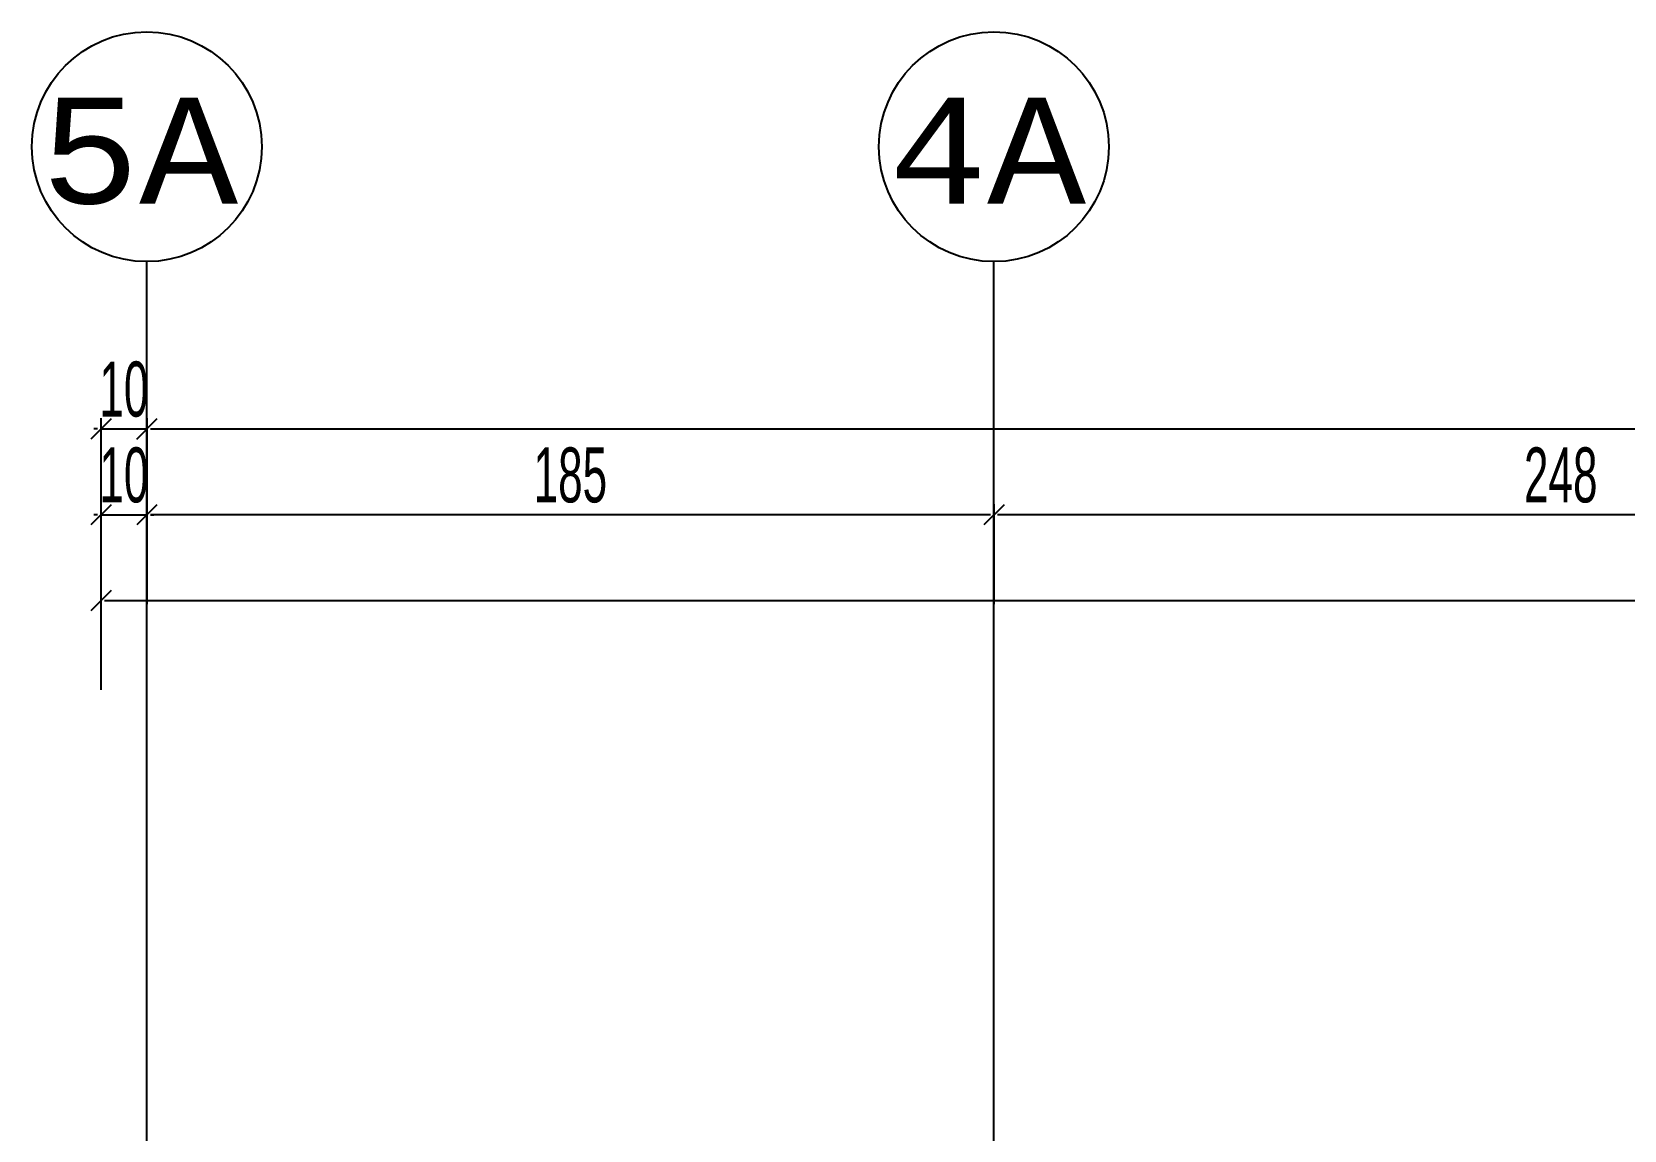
# Model space of a CAD drawing. Header units: inches. Extents: x -7543 to -822, y 102837 to 190349.
# Drawn here: x -835.9844 to -835.9149, y 102837.1889 to 102837.2369 of the extents above; entities that cross this region are included whole.
import ezdxf

# ---------------------------------------------------------------- set-up
doc = ezdxf.new("R2010")
doc.units = ezdxf.units.IN
doc.header["$MEASUREMENT"] = 0
doc.linetypes.add('DASHDOTX2', pattern=[2, 1, -0.5, 0, -0.5])
doc.layers.add('AKS', color=1, linetype='Continuous', lineweight=25)
doc.layers.add('ICOL', color=55, linetype='Continuous', lineweight=25)
doc.styles.add('ISIM', font='monos.ttf', dxfattribs={"width": 1.1, "height": 200})
doc.styles.add('OLCU', font='tromand.shx', dxfattribs={"width": 0.6, "height": 12})

# ---------------------------------------------------------------- blocks, each defined once
blk = doc.blocks.new('D')
at = {"layer": 'ICOL'}
for p, q in [((2.828427124746668, 2.828427124748032), (-2.82842712474303, -2.828427124744394)), ((0, 3.000000000002046), (0, -25))]:
    blk.add_line(p, q, dxfattribs=at)
blk = doc.blocks.new('E')
at = {"layer": 'ICOL'}
for p, q in [((0, -3.000000000002046), (0, 25)), ((-2.828427124746668, -2.828427124748032), (2.82842712474303, 2.828427124744394))]:
    blk.add_line(p, q, dxfattribs=at)

msp = doc.modelspace()

# ---------------------------------------------------------------- linework, layer by layer
at = {"layer": 'AKS', "linetype": 'DASHDOTX2', "ltscale": 10}
for p, q in [((-835.9793919987517, 102836.7405371451), (-835.9793919987517, 102837.2268474742)), ((-835.9423919987518, 102836.7405371451), (-835.9423919987518, 102837.2268474742))]:
    msp.add_line(p, q, dxfattribs=at)
at = {"layer": 'AKS', "color": 0}
for centre in [(-835.9793919987517, 102837.2318674742), (-835.9423919987518, 102837.2318674742)]:
    msp.add_circle(centre, 0.005019999999999998, dxfattribs=at)
at = {"layer": 'ICOL'}
for p, q in [((-835.9815479641934, 102837.2195339893), (-835.9817039641935, 102837.2195339893)), ((-835.9813919641934, 102837.2195339893), (-835.9793919987517, 102837.2195339893)), ((-835.9792359987517, 102837.2195339893), (-835.2085479987518, 102837.2195339893)), ((-835.9792359987517, 102837.2195339893), (-835.9790799987518, 102837.2195339893)), ((-835.9815479641934, 102837.215781685), (-835.9817039641935, 102837.215781685)), ((-835.9813919641934, 102837.215781685), (-835.9793919987517, 102837.215781685)), ((-835.9792359987517, 102837.215781685), (-835.9790799987518, 102837.215781685)), ((-835.9425479987517, 102837.215781685), (-835.9792359987517, 102837.215781685)), ((-835.8930363769032, 102837.215781685), (-835.9422359987518, 102837.215781685)), ((-835.2065479987515, 102837.2120293807), (-835.9812359641934, 102837.2120293807))]:
    msp.add_line(p, q, dxfattribs=at)

# ---------------------------------------------------------------- block references
at = {"layer": 'ICOL', "xscale": 0.0001559999999471984, "yscale": 0.0001559999999471984, "zscale": 0.0001559999999471984, "rotation": 180}
for name, p in [('D', (-835.9793919987517, 102837.2195339893)), ('E', (-835.9793919987517, 102837.2195339893)), ('E', (-835.9793919987517, 102837.215781685)), ('E', (-835.9793919987517, 102837.215781685)), ('E', (-835.9423919987518, 102837.215781685)), ('E', (-835.9813919641934, 102837.2120293807))]:
    msp.add_blockref(name, p, dxfattribs=at)
at = {"layer": 'ICOL', "xscale": 0.0001559999999471984, "yscale": 0.0001559999999471984, "zscale": 0.0001559999999471984}
for p in [(-835.9813919641934, 102837.2195339893), (-835.9813919641934, 102837.215781685), (-835.9423919987518, 102837.215781685)]:
    msp.add_blockref('D', p, dxfattribs=at)

# ---------------------------------------------------------------- texts
at = {"layer": 'AKS', "style": 'ISIM', "width": 1.1}
for s, p in [('5A', (-835.9840216850504, 102837.2293864802)), ('4A', (-835.9469888323932, 102837.2293864802))]:
    msp.add_text(s, height=0.004619999999999998, dxfattribs=at).set_placement(p)
at = {"layer": 'ICOL', "char_height": 0.0024, "attachment_point": 5, "style": 'OLCU'}
for s, insert in [('\\A1;10', (-835.9803919814726, 102837.2212619893)), ('\\A1;10', (-835.9803919814726, 102837.217509685)), ('\\A1;185', (-835.9608919987518, 102837.217509685)), ('\\A1;248', (-835.9176361878274, 102837.217509685))]:
    msp.add_mtext(s, dxfattribs=dict(at, insert=insert))

doc.saveas('drawing.dxf')
